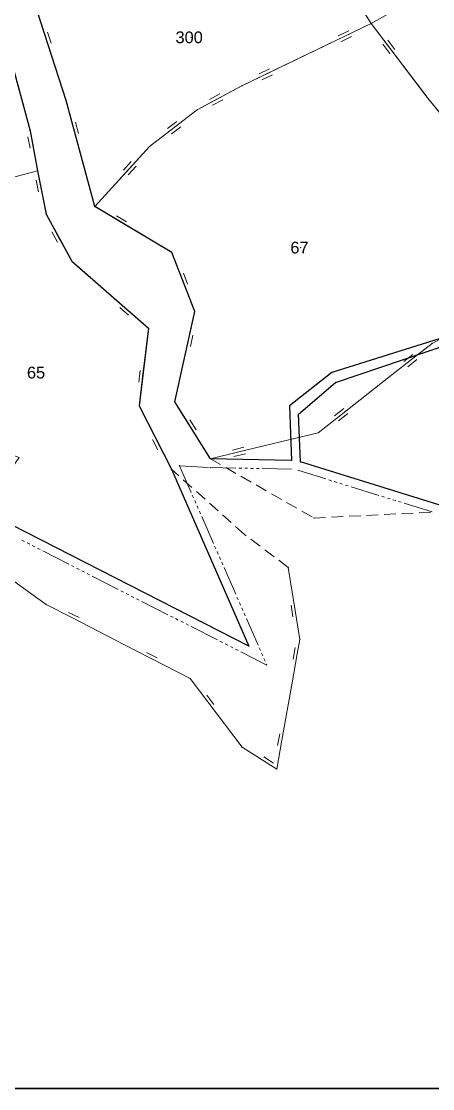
# Model space of a CAD drawing. Header units: millimetres. Extents: x 614452 to 616952, y 4151662 to 4153442.
# Drawn here: x 615215.5 to 615285.9, y 4151662.5 to 4151844.9 of the extents above; entities that cross this region are included whole.
import ezdxf
from ezdxf.xclip import XClip

# ---------------------------------------------------------------- set-up
doc = ezdxf.new("R2010")
doc.units = ezdxf.units.MM
doc.header["$XCLIPFRAME"] = 2
for name, color, linetype, lineweight in [('01_UYGALAN_TARAMA', 26, 'Continuous', 20), ('02_ADA_ALN_YENI', 7, 'Continuous', 30), ('03_PARSEL_ALN_ESKI', 18, 'Continuous', 0), ('03_PARSEL_ALN_YENI', 171, 'Continuous', 0), ('03_PARSEL_NO_ESKI', 5, 'Continuous', 0), ('03_PARSEL_SNR_YENI', 5, 'Continuous', 0), ('06_DETAY_SNR_KROKI', 4, 'Continuous', 0), ('06_DETAY_SNR_PAFTA', 26, 'Continuous', 0), ('07_SNRTIP_GECERLI', 30, 'Continuous', 0), ('07_SNRTIP_SABIT', 18, 'Continuous', 0), ('NOKTA_DETAY_YENI', 171, 'Continuous', 0), ('NOKTA_PARSEL_ESKI', 6, 'Continuous', 0), ('NOKTA_PARSEL_YENI', 30, 'Continuous', 0)]:
    doc.layers.add(name, color=color, linetype=linetype, lineweight=lineweight)
doc.layers.add('ANTET', color=7, linetype='Continuous')
doc.styles.get("Standard").update_dxf_attribs({"font": 'Arial'})

# ---------------------------------------------------------------- blocks, each defined once
blk = doc.blocks.new('fggg')
at = {"layer": '01_UYGALAN_TARAMA', "color": 252}
for p, q in [((615242.56, 4151768.96, 0.95), (615244.57, 4151764.38, 0.95)), ((615242.56, 4151768.96, 0.95), (615247.56, 4151768.66, 0.95)), ((615252.22, 4151768.56, 0.95), (615247.84, 4151768.64, 0.95)), ((615253.22, 4151768.54, 0.95), (615252.72, 4151768.55, 0.95)), ((615254.22, 4151768.52, 0.95), (615253.72, 4151768.53, 0.95)), ((615255.22, 4151768.5, 0.95), (615254.72, 4151768.51, 0.95)), ((615256.22, 4151768.48, 0.95), (615255.72, 4151768.49, 0.95)), ((615261.72, 4151768.37, 0.95), (615256.72, 4151768.47, 0.95)), ((615262.83, 4151768.18, 0.95), (615267.6, 4151766.7, 0.95)), ((615268.08, 4151766.55, 0.95), (615268.56, 4151766.4, 0.95)), ((615269.04, 4151766.25, 0.95), (615269.51, 4151766.1, 0.95)), ((615269.99, 4151765.96, 0.95), (615270.47, 4151765.81, 0.95)), ((615270.95, 4151765.66, 0.95), (615271.42, 4151765.51, 0.95)), ((615271.9, 4151765.36, 0.95), (615276.68, 4151763.88, 0.95)), ((615244.77, 4151763.92, 0.95), (615244.97, 4151763.46, 0.95)), ((615277.15, 4151763.73, 0.95), (615277.63, 4151763.58, 0.95)), ((615245.18, 4151763, 0.95), (615245.38, 4151762.55, 0.95)), ((615245.58, 4151762.09, 0.95), (615245.78, 4151761.63, 0.95)), ((615278.11, 4151763.44, 0.95), (615278.59, 4151763.29, 0.95)), ((615279.06, 4151763.14, 0.95), (615279.54, 4151762.99, 0.95)), ((615280.02, 4151762.84, 0.95), (615280.5, 4151762.7, 0.95)), ((615280.97, 4151762.55, 0.95), (615285.75, 4151761.06, 0.95)), ((615245.98, 4151761.17, 0.95), (615246.18, 4151760.71, 0.95)), ((615246.38, 4151760.26, 0.95), (615248.39, 4151755.68, 0.95)), ((615216.08, 4151755.99, 0.95), (615215.63, 4151756.21, 0.95)), ((615216.97, 4151755.53, 0.95), (615216.52, 4151755.76, 0.95)), ((615217.86, 4151755.08, 0.95), (615217.42, 4151755.31, 0.95)), ((615218.75, 4151754.63, 0.95), (615218.31, 4151754.85, 0.95)), ((615223.65, 4151752.13, 0.95), (615219.2, 4151754.4, 0.95)), ((615248.59, 4151755.22, 0.95), (615248.79, 4151754.76, 0.95)), ((615248.99, 4151754.3, 0.95), (615249.19, 4151753.85, 0.95)), ((615249.39, 4151753.39, 0.95), (615249.59, 4151752.93, 0.95)), ((615224.54, 4151751.67, 0.95), (615224.1, 4151751.9, 0.95)), ((615225.43, 4151751.22, 0.95), (615224.99, 4151751.45, 0.95)), ((615226.33, 4151750.77, 0.95), (615225.88, 4151750.99, 0.95)), ((615249.79, 4151752.47, 0.95), (615249.99, 4151752.01, 0.95)), ((615250.19, 4151751.56, 0.95), (615252.2, 4151746.98, 0.95)), ((615227.22, 4151750.31, 0.95), (615226.77, 4151750.54, 0.95)), ((615232.12, 4151747.82, 0.95), (615227.66, 4151750.09, 0.95)), ((615233.01, 4151747.36, 0.95), (615232.56, 4151747.59, 0.95)), ((615233.9, 4151746.91, 0.95), (615233.45, 4151747.13, 0.95)), ((615234.79, 4151746.45, 0.95), (615234.34, 4151746.68, 0.95)), ((615235.68, 4151746, 0.95), (615235.24, 4151746.23, 0.95)), ((615240.58, 4151743.5, 0.95), (615236.13, 4151745.77, 0.95)), ((615252.4, 4151746.52, 0.95), (615252.6, 4151746.06, 0.95)), ((615252.81, 4151745.6, 0.95), (615253.01, 4151745.15, 0.95)), ((615253.21, 4151744.69, 0.95), (615253.41, 4151744.23, 0.95)), ((615253.61, 4151743.77, 0.95), (615253.81, 4151743.31, 0.95)), ((615241.47, 4151743.05, 0.95), (615241.03, 4151743.27, 0.95)), ((615242.36, 4151742.59, 0.95), (615241.92, 4151742.82, 0.95)), ((615243.25, 4151742.14, 0.95), (615242.81, 4151742.37, 0.95)), ((615244.14, 4151741.69, 0.95), (615243.7, 4151741.91, 0.95)), ((615254.01, 4151742.86, 0.95), (615256.02, 4151738.28, 0.95)), ((615249.05, 4151739.19, 0.95), (615244.59, 4151741.46, 0.95)), ((615249.94, 4151738.73, 0.95), (615249.49, 4151738.96, 0.95)), ((615250.83, 4151738.28, 0.95), (615250.38, 4151738.51, 0.95)), ((615251.72, 4151737.83, 0.95), (615251.27, 4151738.05, 0.95)), ((615252.61, 4151737.37, 0.95), (615252.16, 4151737.6, 0.95)), ((615257.51, 4151734.88, 0.95), (615253.05, 4151737.15, 0.95)), ((615256.22, 4151737.82, 0.95), (615256.42, 4151737.36, 0.95)), ((615256.62, 4151736.9, 0.95), (615256.82, 4151736.45, 0.95)), ((615257.02, 4151735.99, 0.95), (615257.22, 4151735.53, 0.95)), ((615257.42, 4151735.07, 0.95), (615257.51, 4151734.88, 0.95))]:
    blk.add_line(p, q, dxfattribs=at)
for p in [(615242.56, 4151768.96, 620.49), (615242.56, 4151768.96, 620.49), (615247.84, 4151768.64, 619.65), (615247.84, 4151768.64, 619.65)]:
    blk.add_point(p, dxfattribs=at)
at = {"layer": '02_ADA_ALN_YENI', "color": 252}
for points in [[(615298.58, 4151794.31, 0), (615268.62, 4151784.87, 0), (615261.39, 4151779.2, 0), (615261.75, 4151769.87, 0), (615247.87, 4151770.14, 0), (615241.76, 4151779.86, 0), (615245.18, 4151795.31, 0), (615241.26, 4151805.39, 0), (615228.08, 4151813.24, 0), (615223.19, 4151831.37, 0), (615218.26, 4151846.68, 0), (615238.92, 4151856.63, 0), (615260.15, 4151868.41, 0), (615272.68, 4151877.59, 0), (615292.58, 4151888.53, 0)], [(615081.71, 4151737.25, 0), (615113.31, 4151775.31, 0), (615155.92, 4151808.36, 0), (615189.11, 4151830.74, 0), (615204.03, 4151838.83, 0), (615212.25, 4151843.91, 0), (615217.03, 4151826.17, 0), (615218.33, 4151819.38, 0), (615219.76, 4151811.95, 0), (615224.15, 4151803.93, 0), (615237.26, 4151792.49, 0), (615235.7, 4151779.19, 0), (615241.19, 4151768.35, 0), (615254.45, 4151738.12, 0), (615208.77, 4151761.39, 0), (615126.83, 4151751.33, 0), (615132.8, 4151734.88, 0), (615133.95, 4151718.31, 0), (615137.69, 4151711.97, 0), (615146.02, 4151697.84, 0), (615163.02, 4151674.86, 0), (615170.52, 4151664.2, 0), (615174.71, 4151657.38, 0)]]:
    blk.add_polyline3d(points, dxfattribs=at)
blk.add_polyline3d([(615377.29, 4151777.16, 0), (615344.71, 4151774.95, 0), (615328.84, 4151771.91, 0), (615314.32, 4151767.27, 0), (615296.1, 4151759.42, 0), (615263.27, 4151769.61, 0), (615262.95, 4151777.75, 0), (615269.27, 4151783.2, 0), (615300.44, 4151793.69, 0), (615308.17, 4151800.68, 0), (615314.67, 4151805.72, 0), (615318.42, 4151806.98, 0), (615321.43, 4151807.3, 0), (615323.66, 4151807.12, 0), (615334.16, 4151809.11, 0), (615346.53, 4151813.21, 0), (615354.08, 4151816.09, 0), (615371.24, 4151824.07, 0), (615387, 4151814.81, 0), (615388, 4151806.7, 0), (615389.14, 4151804.5, 0), (615376.15, 4151795.69, 0), (615381.86, 4151777.02, 0), (615377.29, 4151777.16, 0)], close=True, dxfattribs=at)
at = {"layer": '03_PARSEL_ALN_ESKI', "color": 252}
for p in [(615244.52, 4151842.17), (615263.28, 4151806.23), (615218.25, 4151784.87)]:
    blk.add_point(p, dxfattribs=at)
at = {"layer": '03_PARSEL_ALN_YENI', "color": 252}
for points in [[(615272.68, 4151877.59, 0), (615292.58, 4151888.53, 0), (615323.91, 4151888.83, 0), (615334.02, 4151888.64, 0), (615338.63, 4151880.06, 0), (615275.34, 4151844.53, 0), (615260.15, 4151868.41, 0), (615272.68, 4151877.59, 0)], [(615333.66, 4151811.05, 0), (615323.55, 4151809.14, 0), (615321.41, 4151809.31, 0), (615317.99, 4151808.94, 0), (615314.03, 4151807.62, 0), (615306.95, 4151802.26, 0), (615296.37, 4151817.96, 0), (615285.24, 4151831.47, 0), (615275.34, 4151844.53, 0), (615338.63, 4151880.06, 0), (615350.59, 4151871.9, 0), (615370.48, 4151851.03, 0), (615385.3, 4151831.77, 0), (615386.72, 4151817.06, 0), (615371.35, 4151826.33, 0), (615353.23, 4151817.9, 0), (615345.86, 4151815.09, 0), (615333.66, 4151811.05, 0)], [(615260.15, 4151868.41, 0), (615275.34, 4151844.53, 0), (615253.25, 4151833.89, 0), (615245.61, 4151829.78, 0), (615237.44, 4151823.5, 0), (615228.08, 4151813.24, 0), (615223.19, 4151831.37, 0), (615218.26, 4151846.68, 0), (615238.92, 4151856.63, 0), (615260.15, 4151868.41, 0)], [(615218.33, 4151819.38, 0), (615193.95, 4151812.91, 0), (615189.11, 4151830.74, 0), (615204.03, 4151838.83, 0), (615212.25, 4151843.91, 0), (615217.03, 4151826.17, 0), (615218.33, 4151819.38, 0)], [(615298.58, 4151794.31, 0), (615268.62, 4151784.87, 0), (615261.39, 4151779.2, 0), (615261.75, 4151769.87, 0), (615247.87, 4151770.14, 0), (615241.76, 4151779.86, 0), (615245.18, 4151795.31, 0), (615241.26, 4151805.39, 0), (615228.08, 4151813.24, 0), (615237.44, 4151823.5, 0), (615245.61, 4151829.78, 0), (615253.25, 4151833.89, 0), (615275.34, 4151844.53, 0), (615285.24, 4151831.47, 0), (615296.37, 4151817.96, 0), (615306.95, 4151802.26, 0), (615298.58, 4151794.31, 0)], [(615193.95, 4151812.91, 0), (615218.33, 4151819.38, 0), (615219.76, 4151811.95, 0), (615224.15, 4151803.93, 0), (615237.26, 4151792.49, 0), (615235.7, 4151779.19, 0), (615241.19, 4151768.35, 0), (615254.45, 4151738.12, 0), (615208.77, 4151761.39, 0), (615215.15, 4151770.39, 0), (615206.57, 4151773.49, 0), (615196.37, 4151777.26, 0), (615193.95, 4151812.91, 0)], [(615269.27, 4151783.2, 0), (615300.44, 4151793.69, 0), (615308.17, 4151800.68, 0), (615318, 4151787.87, 0), (615328.84, 4151771.91, 0), (615314.32, 4151767.27, 0), (615296.1, 4151759.42, 0), (615263.27, 4151769.61, 0), (615262.95, 4151777.75, 0), (615269.27, 4151783.2, 0)]]:
    blk.add_polyline3d(points, close=True, dxfattribs=at)
at = {"layer": '03_PARSEL_SNR_YENI', "color": 252}
for p, q in [((615270.88, 4151851.54, 0.95), (615275.34, 4151844.53, 0.95)), ((615218.26, 4151846.68, 0.95), (615219.79, 4151841.92, 0.95)), ((615275.34, 4151844.53, 0.95), (615270.84, 4151842.36, 0.95)), ((615275.34, 4151844.53, 0.95), (615278.36, 4151840.55, 0.95)), ((615220.02, 4151843.05, 0.95), (615220.63, 4151841.15, 0.95)), ((615270.84, 4151842.36, 0.95), (615261.83, 4151838.02, 0.95)), ((615271.5, 4151843.3, 0.95), (615269.69, 4151842.43, 0.95)), ((615271.98, 4151842.29, 0.95), (615270.18, 4151841.42, 0.95)), ((615215.73, 4151831, 0.95), (615213.13, 4151840.66, 0.95)), ((615219.79, 4151841.92, 0.95), (615222.86, 4151832.41, 0.95)), ((615277.31, 4151841.01, 0.95), (615278.52, 4151839.41, 0.95)), ((615278.21, 4151841.68, 0.95), (615279.41, 4151840.09, 0.95)), ((615278.36, 4151840.55, 0.95), (615284.4, 4151832.58, 0.95)), ((615257.98, 4151836.79, 0.95), (615256.18, 4151835.92, 0.95)), ((615261.83, 4151838.02, 0.95), (615257.33, 4151835.85, 0.95)), ((615257.33, 4151835.85, 0.95), (615253.25, 4151833.89, 0.95)), ((615258.47, 4151835.78, 0.95), (615256.67, 4151834.91, 0.95)), ((615253.25, 4151833.89, 0.95), (615248.85, 4151831.52, 0.95)), ((615217.03, 4151826.17, 0.95), (615215.73, 4151831, 0.95)), ((615222.86, 4151832.41, 0.95), (615223.19, 4151831.37, 0.95)), ((615223.19, 4151831.37, 0.95), (615224.49, 4151826.55, 0.95)), ((615248.85, 4151831.52, 0.95), (615245.61, 4151829.78, 0.95)), ((615249.46, 4151832.49, 0.95), (615247.7, 4151831.54, 0.95)), ((615249.99, 4151831.5, 0.95), (615248.23, 4151830.55, 0.95)), ((615284.4, 4151832.58, 0.95), (615285.24, 4151831.47, 0.95)), ((615285.24, 4151831.47, 0.95), (615288.42, 4151827.61, 0.95)), ((615245.61, 4151829.78, 0.95), (615241.65, 4151826.73, 0.95)), ((615224.78, 4151827.66, 0.95), (615225.3, 4151825.73, 0.95)), ((615242.1, 4151827.79, 0.95), (615240.51, 4151826.57, 0.95)), ((615217.39, 4151824.29, 0.95), (615217.03, 4151826.17, 0.95)), ((615224.49, 4151826.55, 0.95), (615227.1, 4151816.89, 0.95)), ((615241.65, 4151826.73, 0.95), (615237.44, 4151823.5, 0.95)), ((615242.78, 4151826.89, 0.95), (615241.2, 4151825.68, 0.95)), ((615217.03, 4151823.2, 0.95), (615216.65, 4151825.17, 0.95)), ((615218.33, 4151819.38, 0.95), (615217.39, 4151824.29, 0.95)), ((615237.44, 4151823.5, 0.95), (615234.07, 4151819.8, 0.95)), ((615234.33, 4151820.92, 0.95), (615232.98, 4151819.44, 0.95)), ((615235.16, 4151820.16, 0.95), (615233.81, 4151818.68, 0.95)), ((615218.82, 4151816.86, 0.95), (615218.33, 4151819.38, 0.95)), ((615234.07, 4151819.8, 0.95), (615228.08, 4151813.24, 0.95)), ((615218.45, 4151815.77, 0.95), (615218.08, 4151817.73, 0.95)), ((615219.76, 4151811.95, 0.95), (615218.82, 4151816.86, 0.95)), ((615227.1, 4151816.89, 0.95), (615228.08, 4151813.24, 0.95)), ((615228.08, 4151813.24, 0.95), (615232.38, 4151810.68, 0.95)), ((615221.75, 4151808.31, 0.95), (615219.76, 4151811.95, 0.95)), ((615231.81, 4151811.68, 0.95), (615233.53, 4151810.66, 0.95)), ((615232.38, 4151810.68, 0.95), (615240.97, 4151805.57, 0.95)), ((615221.73, 4151807.17, 0.95), (615220.77, 4151808.92, 0.95)), ((615224.15, 4151803.93, 0.95), (615221.75, 4151808.31, 0.95)), ((615240.97, 4151805.57, 0.95), (615241.26, 4151805.39, 0.95)), ((615225.95, 4151802.35, 0.95), (615224.15, 4151803.93, 0.95)), ((615241.26, 4151805.39, 0.95), (615243.08, 4151800.73, 0.95)), ((615233.49, 4151795.78, 0.95), (615225.95, 4151802.35, 0.95)), ((615243.24, 4151801.87, 0.95), (615243.96, 4151800, 0.95)), ((615243.08, 4151800.73, 0.95), (615245.18, 4151795.31, 0.95)), ((615233.87, 4151794.7, 0.95), (615232.36, 4151796.01, 0.95)), ((615237.26, 4151792.49, 0.95), (615233.49, 4151795.78, 0.95)), ((615245.18, 4151795.31, 0.95), (615244.1, 4151790.43, 0.95)), ((615236.28, 4151784.16, 0.95), (615237.26, 4151792.49, 0.95)), ((615244.87, 4151791.28, 0.95), (615244.44, 4151789.33, 0.95)), ((615244.1, 4151790.43, 0.95), (615241.94, 4151780.66, 0.95)), ((615235.61, 4151783.23, 0.95), (615235.84, 4151785.22, 0.95)), ((615235.7, 4151779.19, 0.95), (615236.28, 4151784.16, 0.95)), ((615241.94, 4151780.66, 0.95), (615241.76, 4151779.86, 0.95)), ((615238.93, 4151772.82, 0.95), (615235.7, 4151779.19, 0.95)), ((615241.76, 4151779.86, 0.95), (615244.42, 4151775.63, 0.95)), ((615244.37, 4151776.78, 0.95), (615245.43, 4151775.08, 0.95)), ((615244.42, 4151775.63, 0.95), (615247.87, 4151770.14, 0.95)), ((615238.88, 4151771.67, 0.95), (615237.98, 4151773.45, 0.95)), ((615241.19, 4151768.35, 0.95), (615238.93, 4151772.82, 0.95))]:
    blk.add_line(p, q, dxfattribs=at)
for p in [(615275.34, 4151844.53, 614.39), (615275.34, 4151844.53, 614.39), (615275.34, 4151844.53, 614.39), (615253.25, 4151833.89, 613.37), (615253.25, 4151833.89, 613.37), (615223.19, 4151831.37, 610.78), (615223.19, 4151831.37, 610.78), (615285.24, 4151831.47, 617.31), (615285.24, 4151831.47, 617.31), (615245.61, 4151829.78, 613.2), (615245.61, 4151829.78, 613.2), (615217.03, 4151826.17, 612.24), (615217.03, 4151826.17, 612.24), (615237.44, 4151823.5, 612.94), (615237.44, 4151823.5, 612.94), (615218.33, 4151819.38, 612.24), (615218.33, 4151819.38, 614.83), (615228.08, 4151813.24, 613.1), (615228.08, 4151813.24, 613.1), (615228.08, 4151813.24, 613.1), (615219.76, 4151811.95, 614.83), (615219.76, 4151811.95, 614.83), (615224.15, 4151803.93, 617.59), (615224.15, 4151803.93, 617.59), (615241.26, 4151805.39, 615.29), (615241.26, 4151805.39, 615.29), (615245.18, 4151795.31, 618.15), (615245.18, 4151795.31, 618.15), (615237.26, 4151792.49, 617.79), (615237.26, 4151792.49, 617.79), (615235.7, 4151779.19, 619.2), (615235.7, 4151779.19, 619.2), (615241.76, 4151779.86, 619.38), (615241.76, 4151779.86, 619.38), (615247.87, 4151770.14, 619.65), (615241.19, 4151768.35, 620.49)]:
    blk.add_point(p, dxfattribs=at)
at = {"layer": '06_DETAY_SNR_KROKI', "color": 252}
for p, q in [((615285.77, 4151789.86, 0.95), (615290.16, 4151792.26, 0.95)), ((615282.03, 4151786.93, 0.95), (615285.77, 4151789.86, 0.95)), ((615280.9, 4151786.76, 0.95), (615282.47, 4151787.99, 0.95)), ((615278.1, 4151783.85, 0.95), (615282.03, 4151786.93, 0.95)), ((615281.59, 4151785.87, 0.95), (615283.17, 4151787.1, 0.95)), ((615270.22, 4151777.68, 0.95), (615278.1, 4151783.85, 0.95)), ((615269.09, 4151777.51, 0.95), (615270.66, 4151778.74, 0.95)), ((615266.29, 4151774.6, 0.95), (615270.22, 4151777.68, 0.95)), ((615269.78, 4151776.62, 0.95), (615271.36, 4151777.86, 0.95)), ((615262.45, 4151773.67, 0.95), (615266.29, 4151774.6, 0.95)), ((615252.73, 4151771.32, 0.95), (615262.45, 4151773.67, 0.95)), ((615247.87, 4151770.14, 0.95), (615252.73, 4151771.32, 0.95)), ((615251.63, 4151771.63, 0.95), (615253.57, 4151772.1, 0.95)), ((615251.89, 4151770.54, 0.95), (615253.84, 4151771.01, 0.95)), ((615209.22, 4151752.87, 0.95), (615217.33, 4151747.02, 0.95)), ((615262.36, 4151744.21, 0.95), (615261.17, 4151751.59, 0.95)), ((615217.33, 4151747.02, 0.95), (615219.81, 4151745.23, 0.95)), ((615219.81, 4151745.23, 0.95), (615224.26, 4151742.94, 0.95)), ((615223.63, 4151743.9, 0.95), (615225.41, 4151742.99, 0.95)), ((615261.97, 4151743.13, 0.95), (615261.65, 4151745.11, 0.95)), ((615263.16, 4151739.27, 0.95), (615262.36, 4151744.21, 0.95)), ((615224.26, 4151742.94, 0.95), (615233.15, 4151738.37, 0.95)), ((615233.15, 4151738.37, 0.95), (615237.6, 4151736.08, 0.95)), ((615262.72, 4151736.8, 0.95), (615263.16, 4151739.27, 0.95)), ((615236.96, 4151737.04, 0.95), (615238.74, 4151736.12, 0.95)), ((615261.84, 4151731.87, 0.95), (615262.72, 4151736.8, 0.95)), ((615261.99, 4151735.91, 0.95), (615262.34, 4151737.88, 0.95)), ((615237.6, 4151736.08, 0.95), (615244.4, 4151732.58, 0.95)), ((615244.4, 4151732.58, 0.95), (615247.42, 4151728.59, 0.95)), ((615260.09, 4151722.03, 0.95), (615261.84, 4151731.87, 0.95)), ((615247.26, 4151729.73, 0.95), (615248.47, 4151728.14, 0.95)), ((615247.42, 4151728.59, 0.95), (615253.29, 4151720.85, 0.95)), ((615259.21, 4151717.1, 0.95), (615260.09, 4151722.03, 0.95)), ((615259.36, 4151721.14, 0.95), (615259.71, 4151723.11, 0.95)), ((615253.29, 4151720.85, 0.95), (615257.52, 4151718.18, 0.95)), ((615256.97, 4151719.19, 0.95), (615258.66, 4151718.12, 0.95)), ((615257.52, 4151718.18, 0.95), (615259.21, 4151717.1, 0.95))]:
    blk.add_line(p, q, dxfattribs=at)
for p in [(615285.77, 4151789.86, 625.84), (615285.77, 4151789.86, 625.84), (615266.29, 4151774.6, 629.88), (615266.29, 4151774.6, 629.88), (615247.87, 4151770.14, 619.65), (615261.17, 4151751.59, 623.05), (615219.81, 4151745.23, 630.63), (615219.81, 4151745.23, 630.63), (615263.16, 4151739.27, 629), (615263.16, 4151739.27, 629), (615244.4, 4151732.58, 630.01), (615244.4, 4151732.58, 630.01), (615253.29, 4151720.85, 633.61), (615253.29, 4151720.85, 633.61), (615259.21, 4151717.1, 630.13), (615259.21, 4151717.1, 630.13)]:
    blk.add_point(p, dxfattribs=at)
at = {"layer": '06_DETAY_SNR_PAFTA', "color": 252}
for p, q in [((615247.87, 4151770.14, 0.95), (615249.61, 4151769.15, 0.95)), ((615242.47, 4151767.21, 0.95), (615241.19, 4151768.35, 0.95)), ((615250.48, 4151768.65, 0.95), (615252.21, 4151767.65, 0.95)), ((615244.71, 4151765.22, 0.95), (615243.22, 4151766.55, 0.95)), ((615253.08, 4151767.16, 0.95), (615254.81, 4151766.16, 0.95)), ((615255.68, 4151765.67, 0.95), (615257.42, 4151764.67, 0.95)), ((615246.95, 4151763.22, 0.95), (615245.46, 4151764.55, 0.95)), ((615258.29, 4151764.17, 0.95), (615260.02, 4151763.18, 0.95)), ((615249.19, 4151761.22, 0.95), (615247.7, 4151762.55, 0.95)), ((615260.89, 4151762.68, 0.95), (615262.62, 4151761.69, 0.95)), ((615251.43, 4151759.23, 0.95), (615249.93, 4151760.56, 0.95)), ((615263.49, 4151761.19, 0.95), (615265.23, 4151760.2, 0.95)), ((615265.57, 4151760, 0.95), (615267.56, 4151760.1, 0.95)), ((615268.56, 4151760.16, 0.95), (615270.56, 4151760.26, 0.95)), ((615271.56, 4151760.31, 0.95), (615273.56, 4151760.41, 0.95)), ((615274.56, 4151760.46, 0.95), (615276.55, 4151760.56, 0.95)), ((615277.55, 4151760.61, 0.95), (615279.55, 4151760.71, 0.95)), ((615280.55, 4151760.77, 0.95), (615282.55, 4151760.87, 0.95)), ((615283.54, 4151760.92, 0.95), (615285.54, 4151761.02, 0.95)), ((615253.67, 4151757.23, 0.95), (615252.17, 4151758.56, 0.95)), ((615253.98, 4151757, 0.95), (615253.67, 4151757.23, 0.95)), ((615256.37, 4151755.19, 0.95), (615254.78, 4151756.4, 0.95)), ((615258.77, 4151753.39, 0.95), (615257.17, 4151754.59, 0.95)), ((615261.17, 4151751.59, 0.95), (615259.57, 4151752.79, 0.95))]:
    blk.add_line(p, q, dxfattribs=at)
for p in [(615247.87, 4151770.14, 619.65), (615241.19, 4151768.35, 620.49), (615265.57, 4151760, 623.76), (615265.57, 4151760, 623.76), (615253.67, 4151757.23, 622.4), (615253.67, 4151757.23, 622.4), (615261.17, 4151751.59, 623.05)]:
    blk.add_point(p, dxfattribs=at)
at = {"layer": '07_SNRTIP_GECERLI', "color": 252}
for points in [[(615275.34, 4151844.53, 614.39), (615338.63, 4151880.06, 616.74)], [(615193.95, 4151812.91, 610.97), (615218.33, 4151819.38, 0)], [(615261.75, 4151769.87, 0), (615261.39, 4151779.2, 0), (615268.62, 4151784.87, 0), (615298.58, 4151794.31, 0), (615306.95, 4151802.26, 624.9)], [(615308.17, 4151800.68, 0), (615300.44, 4151793.69, 0), (615269.27, 4151783.2, 0), (615262.95, 4151777.75, 0), (615263.27, 4151769.61, 0)], [(615261.75, 4151769.87, 0), (615247.87, 4151770.14, 619.65)], [(615263.27, 4151769.61, 0), (615296.1, 4151759.42, 640.38)], [(615241.19, 4151768.35, 620.49), (615254.45, 4151738.12, 0)], [(615254.45, 4151738.12, 0), (615208.77, 4151761.39, 630.21)]]:
    blk.add_polyline3d(points, dxfattribs=at)
at = {"layer": '07_SNRTIP_SABIT', "color": 252}
for points in [[(615260.15, 4151868.41, 611.67), (615275.34, 4151844.53, 614.39)], [(615228.08, 4151813.24, 613.1), (615223.19, 4151831.37, 610.78), (615218.26, 4151846.68, 609.71)], [(615212.25, 4151843.91, 609.26), (615217.03, 4151826.17, 612.24), (615218.33, 4151819.38, 612.24)], [(615275.34, 4151844.53, 614.39), (615253.25, 4151833.89, 613.37), (615245.61, 4151829.78, 613.2), (615237.44, 4151823.5, 612.94), (615228.08, 4151813.24, 613.1)], [(615275.34, 4151844.53, 614.39), (615285.24, 4151831.47, 617.31), (615296.37, 4151817.96, 620.57), (615306.95, 4151802.26, 624.9)], [(615218.33, 4151819.38, 0), (615219.76, 4151811.95, 614.83), (615224.15, 4151803.93, 617.59), (615237.26, 4151792.49, 617.79), (615235.7, 4151779.19, 619.2), (615241.19, 4151768.35, 620.49)], [(615247.87, 4151770.14, 619.65), (615241.76, 4151779.86, 619.38), (615245.18, 4151795.31, 618.15), (615241.26, 4151805.39, 615.29), (615228.08, 4151813.24, 613.1)]]:
    blk.add_polyline3d(points, dxfattribs=at)
at = {"layer": 'NOKTA_DETAY_YENI', "color": 252}
for p in [(615285.77, 4151789.86, 625.84), (615266.29, 4151774.6, 629.88), (615265.57, 4151760, 623.76), (615253.67, 4151757.23, 622.4), (615261.17, 4151751.59, 623.05), (615219.81, 4151745.23, 630.63), (615263.16, 4151739.27, 629), (615244.4, 4151732.58, 630.01), (615253.29, 4151720.85, 633.61), (615259.21, 4151717.1, 630.13)]:
    blk.add_point(p, dxfattribs=at)
at = {"layer": 'NOKTA_PARSEL_ESKI', "color": 252}
for p in [(615268.62, 4151784.87), (615269.27, 4151783.2), (615261.39, 4151779.2), (615262.95, 4151777.75), (615261.75, 4151769.87), (615263.27, 4151769.61), (615254.45, 4151738.12)]:
    blk.add_point(p, dxfattribs=at)
at = {"layer": 'NOKTA_PARSEL_YENI', "color": 252}
for p in [(615275.34, 4151844.53, 614.39), (615253.25, 4151833.89, 613.37), (615223.19, 4151831.37, 610.78), (615285.24, 4151831.47, 617.31), (615245.61, 4151829.78, 613.2), (615217.03, 4151826.17, 612.24), (615237.44, 4151823.5, 612.94), (615218.33, 4151819.38), (615228.08, 4151813.24, 613.1), (615219.76, 4151811.95, 614.83), (615224.15, 4151803.93, 617.59), (615241.26, 4151805.39, 615.29), (615245.18, 4151795.31, 618.15), (615237.26, 4151792.49, 617.79), (615235.7, 4151779.19, 619.2), (615241.76, 4151779.86, 619.38), (615247.87, 4151770.14, 619.65), (615241.19, 4151768.35, 620.49)]:
    blk.add_point(p, dxfattribs=at)
at = {"layer": '03_PARSEL_NO_ESKI', "color": 252}
for s, p in [('300', (615241.9, 4151841.17)), ('67', (615261.53, 4151805.23)), ('65', (615216.5, 4151783.87))]:
    blk.add_text(s, height=2, dxfattribs=at).set_placement(p)

msp = doc.modelspace()

# ---------------------------------------------------------------- linework, layer by layer
at = {"layer": 'ANTET', "flags": 128}
msp.add_lwpolyline([(614452.5, 4151777.5), (614452.5, 4152542.5), (616764.34, 4152542.5), (616764.34, 4151662.5), (614452.5, 4151662.5)], close=True, dxfattribs=at)

# ---------------------------------------------------------------- block references
ref = msp.add_blockref('fggg', (0, 0))
XClip(ref).set_block_clipping_path([(615240.7433106549, 4153442.5), (615240.7433106545, 4152542.5), (614452.5, 4152542.5), (614452.5, 4151662.5), (616764.340303037, 4151662.5), (616764.340303037, 4152542.5), (616327.5, 4152542.5), (616327.5, 4153442.5)])

doc.saveas('drawing.dxf')
